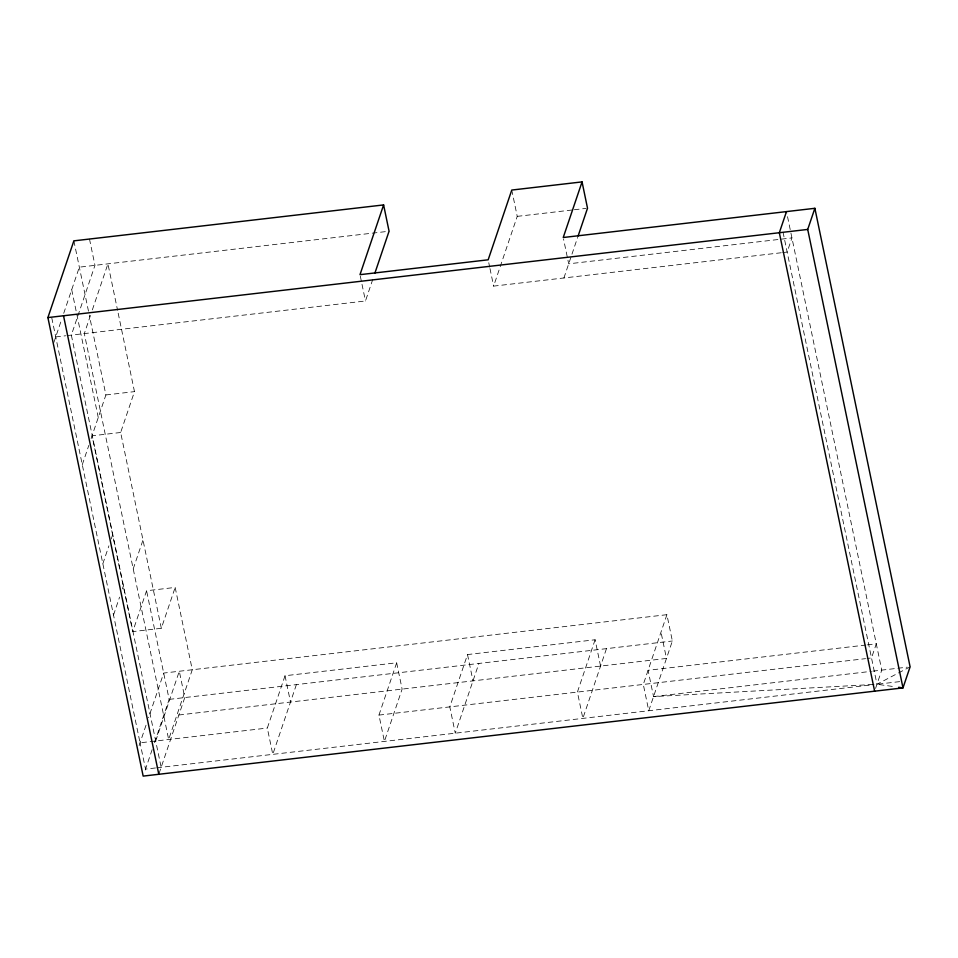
<?xml version="1.0" encoding="UTF-8"?>
<svg xmlns="http://www.w3.org/2000/svg" width="958" height="958" viewBox="0 0 958 958"><rect width="100%" height="100%" fill="white"/><g stroke="black" fill="none" stroke-linecap="round" stroke-linejoin="round"><path stroke-width="0.72" stroke-dasharray="4.79 3.59" d="M53.84 342.497L61.839 318.87M63.719 313.314L79.334 267.162L389.068 231.225M90.459 315.457L84.316 333.6L168.668 739.504L192.271 669.75L175.17 587.434L146.574 590.751L132.743 631.609L161.339 628.292L175.17 587.434M92.351 309.889L107.931 263.845L117.583 310.308M82.28 464.702L88.795 445.434M91.13 438.56L105.895 394.947L89.298 315.086M161.339 628.292L120.648 432.489L134.479 391.63L117.882 311.769M102.853 563.699L108.913 545.821M111.236 538.947L112.637 534.815M113.523 615.036L119.57 597.145M122.373 588.895L123.295 586.14M133.21 568.896L142.993 540.013M139.114 745.611L146.203 724.679M152.154 749.599L144.586 771.909M154.513 742.618L169.147 699.376L146.574 590.751M155.699 741.001L179.302 671.247L184.774 697.556L159.279 772.89M67.084 335.599L365.465 300.98L373.021 278.658M296.393 684.611L272.791 754.365L267.318 728.056L285.029 675.737L396.66 662.792L402.12 689.101L384.409 741.408L378.949 715.099L396.66 662.792M781.249 252.744L493.621 286.119L517.236 216.364L512.075 191.516M563.915 277.964L577.638 237.404M600.57 666.073L595.098 639.764L467.516 654.565L449.805 706.884L455.278 733.193L478.892 663.439M595.098 639.764L577.399 692.083L582.859 718.392L606.474 648.638M666.9 614.689L643.297 684.431L648.758 710.74L672.372 640.998L666.9 614.689L163.686 673.067L148.562 717.71M875.564 688.419L881.755 670.121L786.781 213.071M910.1 666.84L876.977 684.263L783.213 233.057M517.236 216.364L572.872 209.91M574.345 209.742L586.057 208.377M55.732 336.917L65.671 335.767M782.722 252.577L787.165 252.062L791.943 237.919L568.693 263.821L563.532 238.973M105.895 394.947L134.479 391.63M120.648 432.489L92.064 435.806L132.743 631.609M169.147 699.376L672.372 640.998M178.871 715.003L666.469 658.433L661.008 632.124M865.924 645.021L648.087 670.289L653.548 696.598L873.995 684.431M867.409 644.842L876.295 643.812L871.505 657.954L867.062 658.481M51.78 317.912L140.06 742.821L267.318 728.056M378.949 715.099L865.577 658.649M653.548 696.598L871.385 671.33M872.87 671.151L907.262 667.163M155.483 767.969L145.544 769.118L140.06 742.821M156.908 767.801L874.007 684.611M899.658 681.629L876.977 684.263L895.766 686.886M488.772 262.731L489.682 267.114M489.981 268.575L493.621 286.119M467.516 654.565L472.989 680.875M360.304 276.132L365.465 300.98M285.029 675.737L290.502 702.046M89.489 239.045L94.962 265.354L71.347 335.108L161.16 767.31M73.874 240.853L88.998 313.625M71.706 289.711L98.255 417.496"/><path stroke-width="1.44" d="M383.607 204.928L359.992 274.671L488.161 259.81L511.776 190.055L582.057 181.9L563.232 237.512L814.875 208.305L910.1 666.84L902.987 687.892L143.161 776.1L47.9 317.577L73.874 240.853L383.607 204.928L389.068 231.225L374.913 273.078M578.105 236.015L587.517 208.209L582.057 181.9M786.482 211.61L779.333 232.722L874.63 691.185M898.652 687.293L902.987 687.892L807.714 229.429L814.875 208.305M47.9 317.577L807.714 229.429M63.527 315.769L158.8 774.292"/></g></svg>
